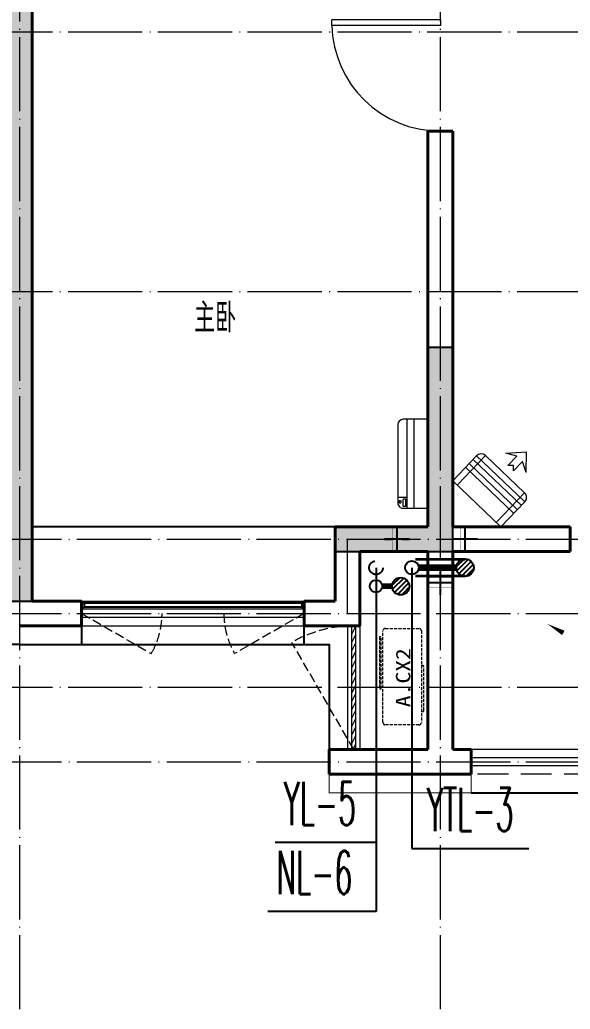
# Model space of a CAD drawing. Extents: x 27938 to 1042331, y -235042 to 1535213.
# Drawn here: x 706817 to 711267, y 362824 to 370824 of the extents above; entities that cross this region are included whole.
import ezdxf

# ---------------------------------------------------------------- set-up
doc = ezdxf.new("R2010")
doc.units = 0
doc.header["$LTSCALE"] = 1000
doc.header["$MEASUREMENT"] = 0
doc.linetypes.add('DASH', pattern=[0.35, 0.25, -0.1])
doc.linetypes.add('DOTE', pattern=[2.42, 2, -0.2, 0.02, -0.2])
for name, color, linetype in [('$RECOVER_210609100354-0', 7, 'Continuous'), ('3-栏杆1', 135, 'Continuous'), ('3.5方案汇报，与郭总、侯月琴确定户型_t8$0$2020.03.04 -1安徽标准化洋房户型(UA）_t8_t8$0$看线', 154, 'Continuous'), ('COLUMN', 9, 'Continuous'), ('DIM_凝结', 3, 'Continuous'), ('DIM_阳台', 132, 'Continuous'), ('DIM_雨水', 3, 'Continuous'), ('EQUIP_地漏', 7, 'Continuous'), ('PIPE-凝结', 150, 'N'), ('PIPE-阳台', 132, 'YT'), ('PUB_TEXT', 4, 'Continuous'), ('VALVE_不分区给水', 7, 'Continuous'), ('VPIPE-凝结', 150, 'Continuous'), ('VPIPE-阳台', 132, 'YT'), ('VPIPE-雨水', 4, 'DASH'), ('保温', 6, 'Continuous'), ('机电标识类', 1, 'Continuous'), ('看线', 251, 'Continuous')]:
    doc.layers.add(name, color=color, linetype=linetype)
for name, color, linetype, lineweight in [('DOTE', 19, 'DOTE', 9), ('PUB_HATCH', 8, 'Continuous', 9), ('WALL', 9, 'Continuous', 40), ('WINDOW', 8, 'Continuous', 15), ('平面-排水沟', 86, 'Continuous', 15), ('平面-栏杆', 135, 'Continuous', 15), ('平面-看线', 45, 'Continuous', 15), ('平面-空调室内机', 176, 'Continuous', 9), ('平面-空调预留孔', 173, 'Continuous', 15), ('空调', 76, 'Continuous', 13)]:
    doc.layers.add(name, color=color, linetype=linetype, lineweight=lineweight)
doc.styles.add('_TWT_SERIAL', font='simplex.shx', dxfattribs={"width": 0.6, "oblique": 10, "height": 3, "bigfont": 'aadri.shx'})
doc.styles.get("Standard").update_dxf_attribs({"font": 'gbenor.shx', "bigfont": 'gbcbig.shx'})
doc.styles.add('黑体', font='simhei.ttf')
doc.linetypes.add('N', pattern='A,3,-0.2,["N",Standard,S=0.25,R=0,X=-0.1,Y=-0.115],-0.2', length=3.4)
doc.linetypes.add('YT', pattern='A,3,-0.2,["YT",Standard,S=0.25,R=0,X=-0.1,Y=-0.115],-0.35', length=3.55)

# ---------------------------------------------------------------- blocks, each defined once
blk = doc.blocks.new('GFDGDGRDGRDG')
at = {"layer": 'DOTE', "linetype": 'DOTE', "ltscale": 0.3}
for p, q in [((599993.7, 360558.3), (599993.7, 376108.3)), ((603393.7, 360558.3), (603393.7, 368758.3)), ((626393.7, 368458.3), (573593.7, 368458.3)), ((626393.7, 366358.3), (573593.7, 366358.3)), ((573593.7, 364358.3), (626393.7, 364358.3)), ((602643.7, 363758.3), (602643.7, 364358.3)), ((573593.7, 363758.3), (626393.7, 363758.3)), ((626393.7, 363158.3), (573593.7, 363158.3)), ((573593.7, 362558.3), (626393.7, 362558.3))]:
    blk.add_line(p, q, dxfattribs=at)
blk = doc.blocks.new('DSFDS')
at = {"layer": '3-栏杆1', "color": 0}
for p, q in [((490702.7, 517230.7), (490682.5, 517248.5)), ((490682.5, 517248.5), (490702.7, 517230.7)), ((490682.5, 517181.5), (490702.7, 517201.4)), ((492462.2, 517230.6), (490702.7, 517230.7)), ((490702.7, 517230.7), (490702.7, 517201.4)), ((490702.7, 517201.4), (492462.2, 517201.3)), ((492462.2, 517230.7), (492482.5, 517248.5)), ((492482.5, 517248.5), (492462.2, 517230.7)), ((492462.2, 517230.7), (492462.2, 517201.4)), ((492462.2, 517201.4), (492482.5, 517181.5)), ((492482.5, 517181.5), (492462.2, 517201.4))]:
    blk.add_line(p, q, dxfattribs=at)
blk = doc.blocks.new('dongkong')
at = {"color": 0}
blk.add_wipeout([(-603756, 210771), (-603756, 210570.8), (-603836, 210570.8), (-603836, 210771)], dxfattribs=at)
at = {"layer": '机电标识类', "color": 0, "linetype": 'DASH', "ltscale": 400}
for p, q in [((-603796, 210771), (-603796, 210570.8)), ((-603896, 210670.7), (-603696, 210670.7))]:
    blk.add_line(p, q, dxfattribs=at)
at = {"layer": '空调', "color": 0, "linetype": 'DASH', "const_width": 2}
blk.add_lwpolyline([(-603756, 210771), (-603756, 210570.8), (-603836, 210570.8), (-603836, 210771)], close=True, dxfattribs=at)
blk = doc.blocks.new('ferre')
at = {"layer": '平面-空调预留孔', "color": 0, "linetype": 'DASH', "ltscale": 0.1}
for p, q in [((93392.7, 115403.5), (93392.7, 115393.5)), ((93402.7, 115383.5), (93755.6, 115383.5)), ((93765.6, 115393.5), (93765.6, 115403.5))]:
    blk.add_line(p, q, dxfattribs=at)
blk.add_lwpolyline([(94045.9, 115403.5), (93305.9, 115403.5, -0.414214), (93285.9, 115423.5), (93285.9, 115693.5, -0.414214), (93305.9, 115713.5), (94045.9, 115713.5, -0.414214), (94065.9, 115693.5), (94065.9, 115423.5, -0.414214)], format="xyb", close=True, dxfattribs=at)
blk.add_lwpolyline([(93996.7, 115742.6), (93576.8, 115742.6), (93576.8, 115727.5), (93996.7, 115727.5)], close=True, dxfattribs=at)
for centre, start, end in [((93402.7, 115393.5), 180, 270), ((93755.6, 115393.5), 270, 0)]:
    blk.add_arc(centre, 10, start, end, dxfattribs=at)
at = {"layer": '平面-空调预留孔', "color": 0, "linetype": 'DASH', "ltscale": 0.1, "style": '黑体', "width": 1.2}
blk.add_text('A.CX2', height=117.05, dxfattribs=at).set_placement((93428.3, 115492.1))
blk = doc.blocks.new('fergve')
at = {"layer": '平面-空调预留孔', "color": 8, "linetype": 'DASH', "ltscale": 0.1}
blk.add_blockref('ferre', (25670, -60415.8), dxfattribs=at)
blk = doc.blocks.new('A$C001338C2')
at = {"color": 0}
for p, q in [((845, 304), (55, 304)), ((109, 215), (109, 304)), ((0, 249), (0, 22)), ((900, 22), (900, 249)), ((22, 0), (878, 0))]:
    blk.add_line(p, q, dxfattribs=at)
at = {"color": 0, "lineweight": 5}
for p, q in [((900, 215), (0, 215)), ((900, 143), (0, 143))]:
    blk.add_line(p, q, dxfattribs=at)
at = {"color": 0}
for points in [[(89, 226), (22, 226, -0.414214), (17, 232), (17, 243, -0.414214), (22, 249), (89, 249, -0.414214), (95, 243), (95, 232, -0.414214)], [(73, 275), (57, 275, -0.414214), (51, 281), (51, 283, -0.414214), (57, 289), (73, 289, -0.414214), (79, 283), (79, 281, -0.414214)]]:
    blk.add_lwpolyline(points, format="xyb", close=True, dxfattribs=at)
for centre, radius, start, end in [((55, 249), 55, 90, 180), ((845, 249), 55, 360, 90), ((22, 22), 22, 180, 270), ((878, 22), 22, 270, 360)]:
    blk.add_arc(centre, radius, start, end, dxfattribs=at)
blk = doc.blocks.new('dasdasf1sa2f31as32f')
at = {"color": 0}
for p, q in [((-116, 585.6), (43.3, 640.5)), ((82.7, 476.6), (43.3, 640.5)), ((-22.8, 585.5), (-116, 585.6)), ((-22.8, 585.5), (-73.4, 493.2)), ((-473.5, 259.7), (-339.5, 504)), ((-269.8, 524.3), (-427.7, 236.5)), ((134.6, 245.5), (-338.8, 505.1)), ((-269.8, 524.3), (113.7, 314)), ((-31.3, 504.4), (-73.4, 493.2)), ((-18.1, 462.9), (-31.3, 504.4)), ((32.4, 555.1), (-18.1, 462.9)), ((82.7, 476.6), (32.4, 555.1)), ((92.6, 168.8), (-380.9, 428.5)), ((114.7, 208.4), (-359.1, 468.2)), ((72.3, 131.9), (-401.1, 391.6)), ((0, 0), (-473.5, 259.7)), ((113.7, 314), (-44.2, 26.2)), ((134, 244.4), (0, 0))]:
    blk.add_line(p, q, dxfattribs=at)
for centre, start, end in [((-294.5, 479.4), 61.25933, 151.25933), ((89, 269), 331.25933, 61.25933)]:
    blk.add_arc(centre, 51.3, start, end, dxfattribs=at)
blk = doc.blocks.new('HFHFHFHFTF')
at = {"layer": 'PUB_HATCH'}
blk.add_hatch(color=256, dxfattribs=at).paths.add_polyline_path([(564216.6, 366523.7), (564216.6, 368173.7), (564016.6, 368173.7), (564016.6, 366723.7), (563266.6, 366723.7), (563266.6, 366523.7)])
at = {"layer": 'COLUMN', "color": 8}
for p, q in [((564216.6, 368173.7), (564016.6, 368173.7)), ((564016.6, 368173.7), (564016.6, 366723.7)), ((564216.6, 366523.7), (564216.6, 368173.7)), ((564016.6, 366723.7), (563266.6, 366723.7)), ((563266.6, 366723.7), (563266.6, 366523.7)), ((563266.6, 366523.7), (564216.6, 366523.7))]:
    blk.add_line(p, q, dxfattribs=at)
blk = doc.blocks.new('A$C04040EB5')
at = {"layer": '保温', "linetype": 'ByBlock', "ltscale": 10}
h = blk.add_hatch(dxfattribs=at)
h.set_pattern_fill('AR-HBONE', color=251, scale=55)
h.set_pattern_definition([(45, (-445516.58, -596848.81), (0, 47.4157523), [100.584, -33.528]), (135, (-445492.87, -596825.102), (3e-15, 47.4157523), [100.584, -33.528])])
edge = h.paths.add_edge_path()
edge.add_line((200, 5000), (200, 7500))
edge.add_line((200, 7500), (0, 7500))
edge.add_line((0, 7500), (0, 5000))
edge.add_line((0, 5000), (200, 5000))
h = blk.add_hatch(dxfattribs=at)
h.set_pattern_fill('AR-HBONE', color=251, scale=55)
h.set_pattern_definition([(45, (-445516.58, -596848.81), (0, 47.4157523), [100.584, -33.528]), (135, (-445492.87, -596825.102), (3e-15, 47.4157523), [100.584, -33.528])])
edge = h.paths.add_edge_path()
edge.add_line((900, 4800), (900, 5000))
edge.add_line((900, 5000), (-700, 5000))
edge.add_line((-700, 5000), (-700, 4800))
edge.add_line((-700, 4800), (900, 4800))
at = {"layer": '保温', "linetype": 'Continuous', "ltscale": 10}
h = blk.add_hatch(dxfattribs=at)
h.set_pattern_fill('HEX', color=251, scale=10, angle=90, style=0)
h.set_pattern_definition([(90, (-503782.47, -516048.461), (-16.49778, 1e-15), [9.525, -19.05]), (210, (-503782.47, -516048.461), (8.24889, -14.2874966), [9.525, -19.05]), (150, (-503782.47, -516038.936), (-8.24889, -14.2874966), [9.525, -19.05])])
edge = h.paths.add_edge_path()
edge.add_line((200, 4800), (0, 4800))
edge.add_line((0, 4800), (0.1, 0))
edge.add_line((0.1, 0), (200.1, 0))
edge.add_line((200.1, 0), (200, 4800))
at = {"layer": '保温', "color": 251, "linetype": 'ByBlock', "ltscale": 10}
for p, q in [((0, 7500), (200, 7500)), ((0, 4800), (200, 4800)), ((0, 0), (200, 0))]:
    blk.add_line(p, q, dxfattribs=at)
blk = doc.blocks.new('$VALVE$00000533')
at = {"ltscale": 0.5, "const_width": 25}
for points in [[(-225, 75), (225, 75)], [(-225, -75), (225, -75)]]:
    blk.add_lwpolyline(points, dxfattribs=at)
blk = doc.blocks.new('$WINLIB2D$00000001')
at = {"color": 0}
for points in [[(-0.5, 0.5), (-0.5, -0.5)], [(-0.5, 0.5), (0.5, 0.5)], [(0.5, -0.5), (0.5, 0.5)], [(0.5, 0.1667), (-0.5, 0.1667)], [(0.5, -0.1667), (-0.5, -0.1667)], [(-0.5, -0.5), (0.5, -0.5)]]:
    blk.add_lwpolyline(points, dxfattribs=at)
blk = doc.blocks.new('$DorLib2D$00000001')
for p, q in [((0.45, 0.975), (0.5, 0.975)), ((0.45, 0), (0.45, 0.975)), ((0.5, 0), (0.5, 0.975)), ((0.5, 0), (0.45, 0))]:
    blk.add_line(p, q)
at = {"lineweight": 13}
blk.add_arc((0.475, 0), 0.975, 91.46928, 180, dxfattribs=at)
blk = doc.blocks.new('$WINLIB2D$00000039')
at = {"color": 0}
for points in [[(-0.5, 0.5), (-0.5, -0.5)], [(0.5, 0.5), (-0.5, 0.5)], [(0.5, -0.5), (0.5, 0.5)], [(-0.5, 0.1667), (0.5, 0.1667)], [(-0.3839, -0.1667), (-0.448, 0.1667)], [(-0.3159, -0.1667), (-0.38, 0.1667)], [(-0.2479, -0.1667), (-0.312, 0.1667)], [(-0.1799, -0.1667), (-0.244, 0.1667)], [(-0.1119, -0.1667), (-0.176, 0.1667)], [(-0.0439, -0.1667), (-0.108, 0.1667)], [(0.0241, -0.1667), (-0.04, 0.1667)], [(0.0921, -0.1667), (0.028, 0.1667)], [(0.16, -0.1667), (0.0959, 0.1667)], [(0.228, -0.1667), (0.1639, 0.1667)], [(0.296, -0.1667), (0.2319, 0.1667)], [(0.364, -0.1667), (0.2999, 0.1667)], [(0.432, -0.1667), (0.3679, 0.1667)], [(0.5, -0.1667), (0.4359, 0.1667)], [(-0.4519, -0.1667), (-0.5, 0.0836)], [(-0.5, -0.1667), (0.5, -0.1667)], [(0.5, -0.5), (-0.5, -0.5)]]:
    blk.add_lwpolyline(points, dxfattribs=at)
blk = doc.blocks.new('$TwtSys$00000141')
for p, q in [((-141, 12), (-15, 138)), ((-141, 12), (-15, 138)), ((-131, -53), (53, 131)), ((-131, -53), (53, 131)), ((-100, -100), (100, 100)), ((-100, -100), (100, 100)), ((-49, -131), (131, 49)), ((-49, -131), (131, 49)), ((17, -138), (138, -17)), ((17, -138), (138, -17))]:
    blk.add_line(p, q)
blk.add_circle((0, 0), 141)
blk.add_circle((0, 0), 141)

msp = doc.modelspace()

# ---------------------------------------------------------------- linework, layer by layer
at = {"layer": '$RECOVER_210609100354-0', "color": 8, "const_width": 8}
msp.add_lwpolyline([(709316.6, 364723.7), (709316.6, 364573.7), (710466.6, 364573.7), (710466.6, 364723.7)], dxfattribs=at)
at = {"layer": '3.5方案汇报，与郭总、侯月琴确定户型_t8$0$2020.03.04 -1安徽标准化洋房户型(UA）_t8_t8$0$看线', "color": 8, "ltscale": 10}
msp.add_lwpolyline([(709366.6, 366723.7), (706916.6, 366723.7)], dxfattribs=at)
at = {"layer": 'DIM_凝结'}
for p, q in [((709696.6, 366243.7), (709696.6, 363613)), ((709696.6, 363613), (708822.9, 363613))]:
    msp.add_line(p, q, dxfattribs=at)
at = {"layer": 'DIM_阳台'}
for p, q in [((709986.6, 366393.7), (709986.6, 364123.6)), ((709986.6, 364123.6), (710930.8, 364123.6))]:
    msp.add_line(p, q, dxfattribs=at)
at = {"layer": 'DIM_雨水'}
for p, q in [((709696.6, 366393.7), (709696.6, 364172)), ((709696.6, 364172), (708880.9, 364172))]:
    msp.add_line(p, q, dxfattribs=at)
at = {"layer": 'PIPE-凝结', "const_width": 45}
msp.add_lwpolyline([(709746.6, 366243.7), (709826.1, 366243.7)], dxfattribs=at)
at = {"layer": 'VPIPE-凝结'}
msp.add_circle((709696.6, 366243.7), 50, dxfattribs=at)
at = {"layer": 'VPIPE-阳台'}
msp.add_circle((709986.6, 366393.7), 55, dxfattribs=at)
at = {"layer": 'VPIPE-雨水'}
msp.add_circle((709696.6, 366393.7), 55, dxfattribs=at)
at = {"layer": 'WALL', "color": 8}
for p, q in [((706916.6, 370923.7), (706916.6, 366123.7)), ((710316.6, 369923.7), (710116.6, 369923.7)), ((710116.6, 369923.7), (710116.6, 366723.7)), ((709366.6, 366123.7), (709366.6, 366723.7)), ((711266.6, 366523.7), (711266.6, 366723.7)), ((709566.6, 365923.7), (709566.6, 366523.7)), ((707316.6, 366123.7), (706916.6, 366123.7)), ((707316.6, 365923.7), (707316.6, 366123.7)), ((709366.6, 366123.7), (709116.6, 366123.7)), ((709116.6, 366123.7), (709116.6, 365923.7)), ((706816.6, 365923.7), (707316.6, 365923.7)), ((709116.6, 365923.7), (709566.6, 365923.7)), ((710116.6, 364923.7), (709316.6, 364923.7)), ((709316.6, 364723.7), (709316.6, 364923.7)), ((710316.6, 364923.7), (710466.6, 364923.7)), ((710466.6, 364923.7), (710466.6, 364723.7)), ((710216.6, 364723.7), (709316.6, 364723.7)), ((710216.6, 364723.7), (710466.6, 364723.7))]:
    msp.add_line(p, q, dxfattribs=at)
at = {"layer": 'WINDOW', "color": 8, "linetype": 'DASH', "ltscale": 0.3}
for points in [[(707316.6, 366023.7), (707879.7, 365699.1, 0.131485), (707966.6, 366023.7)], [(709116.6, 366023.7), (708553.5, 365699.1, -0.131485), (708466.6, 366023.7)], [(709516.6, 364923.7), (709016.6, 365789.8, -0.131652), (709516.6, 365923.7)]]:
    msp.add_lwpolyline(points, format="xyb", dxfattribs=at)
at = {"layer": '平面-排水沟', "color": 8}
msp.add_lwpolyline([(711377.7, 365772.4, 0, 0, 0), (711080.4, 365939.9, 0, 40, 0), (711211.1, 365866.3, 0, 0, 0)], format="xyseb", dxfattribs=at)
at = {"layer": '平面-栏杆', "color": 8}
for points in [[(714966.6, 364857.1), (710466.6, 364857.1)], [(714966.6, 364790.4), (710466.6, 364790.4)]]:
    msp.add_lwpolyline(points, dxfattribs=at)
at = {"layer": '平面-看线', "color": 8}
msp.add_lwpolyline([(714966.6, 364923.7), (710466.6, 364923.7)], dxfattribs=at)
at = {"layer": '平面-看线', "color": 8, "linetype": 'DASH'}
msp.add_lwpolyline([(714966.6, 364723.7), (710466.6, 364723.7)], dxfattribs=at)
at = {"layer": '看线', "color": 8, "ltscale": 0.5}
for points in [[(707316.6, 365923.7), (707316.6, 365773.7), (709116.6, 365773.7), (709116.6, 365923.7)], [(706816.6, 365773.7), (704316.6, 365773.7), (704316.6, 364923.7)], [(706816.6, 365773.7), (709316.6, 365773.7), (709316.6, 364923.7)], [(710466.6, 364573.7), (714966.6, 364573.7)]]:
    msp.add_lwpolyline(points, dxfattribs=at)

# ---------------------------------------------------------------- block references
at = {"color": 8}
msp.add_blockref('A$C04040EB5', (706716.6, 366123.7), dxfattribs=at)
at = {"color": 8, "rotation": 90}
msp.add_blockref('fergve', (765050.7, 246166.9), dxfattribs=at)
at = {"layer": '3-栏杆1', "color": 8}
msp.add_blockref('DSFDS', (216634.1, -151124.7), dxfattribs=at)
at = {"layer": '3.5方案汇报，与郭总、侯月琴确定户型_t8$0$2020.03.04 -1安徽标准化洋房户型(UA）_t8_t8$0$看线', "ltscale": 10}
msp.add_blockref('GFDGDGRDGRDG', (106822.9, 2265.4), dxfattribs=at)
at = {"layer": 'EQUIP_地漏', "xscale": 0.5, "yscale": 0.5, "zscale": 0.5, "rotation": 180}
msp.add_blockref('$TwtSys$00000141', (709896.6, 366243.7), dxfattribs=at)
at = {"layer": 'WINDOW'}
for name, p, xscale, yscale, zscale, rotation in [('$DorLib2D$00000001', (710216.6, 370373.7), -900, -900, -900, 270.0000000020753), ('$WINLIB2D$00000001', (708216.6, 366023.7), 1800, -199.9999999990687, 1800, 359.9999999997785), ('$WINLIB2D$00000039', (709516.6, 365423.7), -1000, -100, -1000, 270)]:
    msp.add_blockref(name, p, dxfattribs=dict(at, xscale=xscale, yscale=yscale, zscale=zscale, rotation=rotation))
at = {"layer": '平面-空调预留孔', "color": 8, "xscale": 0.800000000046565, "yscale": 0.800000000046565, "zscale": 0.800000000046565, "rotation": 90.00000023343017}
msp.add_blockref('A$C001338C2', (710116.5, 366873.7), dxfattribs=at)

# ---------------------------------------------------------------- texts
at = {"layer": 'DIM_凝结', "color": 7, "style": '_TWT_SERIAL', "width": 0.48}
msp.add_text('NL-6', height=350, dxfattribs=at).set_placement((708892.9, 363753))
at = {"layer": 'DIM_阳台', "color": 7, "style": '_TWT_SERIAL', "width": 0.48}
msp.add_text('YTL-3', height=350, dxfattribs=at).set_placement((710108.8, 364263.6))
at = {"layer": 'DIM_雨水', "color": 7, "style": '_TWT_SERIAL', "width": 0.48}
msp.add_text('YL-5', height=350, dxfattribs=at).set_placement((708950.9, 364312))
at = {"layer": 'PUB_TEXT', "color": 8}
msp.add_text('主卧', height=236.31, dxfattribs=at).set_placement((708225.7, 368295.9))

# ---------------------------------------------------------------- next in the draw order: block references
at = {"layer": '平面-空调室内机', "color": 8, "ltscale": 0.3, "xscale": -1, "rotation": 180}
msp.add_blockref('dongkong', (1313662.5, 577294.5), dxfattribs=at)
at = {"layer": '平面-空调室内机', "color": 8, "ltscale": 0.3}
for p, rotation in [((106620.5, 577294.5), 180), ((920887.3, 970069.8), 89.99999999999999)]:
    msp.add_blockref('dongkong', p, dxfattribs=dict(at, rotation=rotation))

# ---------------------------------------------------------------- next in the draw order: linework, layer by layer
at = {"layer": 'PIPE-阳台', "const_width": 55}
msp.add_lwpolyline([(710041.6, 366393.7), (710346.1, 366393.7)], dxfattribs=at)
at = {"layer": 'WALL', "color": 8}
for p, q in [((710316.6, 366723.7), (710316.6, 369923.7)), ((711266.6, 366723.7), (710316.6, 366723.7)), ((710116.6, 364923.7), (710116.6, 366523.7)), ((710316.6, 364923.7), (710316.6, 366523.7)), ((710316.6, 366523.7), (711266.6, 366523.7))]:
    msp.add_line(p, q, dxfattribs=at)

# ---------------------------------------------------------------- next in the draw order: block references
at = {"layer": 'EQUIP_地漏', "xscale": 0.5, "yscale": 0.5, "zscale": 0.5, "rotation": 180}
msp.add_blockref('$TwtSys$00000141', (710416.6, 366393.7), dxfattribs=at)
at = {"layer": 'VALVE_不分区给水', "xscale": -0.8999999999999999, "yscale": -0.8999999999999999, "zscale": 0.8999999999999999}
msp.add_blockref('$VALVE$00000533', (710216.6, 366393.7), dxfattribs=at)
at = {"layer": '平面-空调室内机', "color": 8, "ltscale": 0.3, "rotation": 180}
msp.add_blockref('dongkong', (106070.4, 577294.5), dxfattribs=at)
at = {"layer": '平面-空调预留孔', "color": 8, "rotation": 344.9999999966897}
msp.add_blockref('dasdasf1sa2f31as32f', (710706.7, 366723.7), dxfattribs=at)

# ---------------------------------------------------------------- next in the draw order: linework, layer by layer
at = {"layer": 'WALL', "color": 8}
for p, q in [((709366.6, 366723.7), (710116.6, 366723.7)), ((709566.6, 366523.7), (710116.6, 366523.7))]:
    msp.add_line(p, q, dxfattribs=at)

# ---------------------------------------------------------------- next in the draw order: block references
at = {"color": 8}
msp.add_blockref('HFHFHFHFTF', (146100, 0), dxfattribs=at)

doc.saveas('drawing.dxf')
